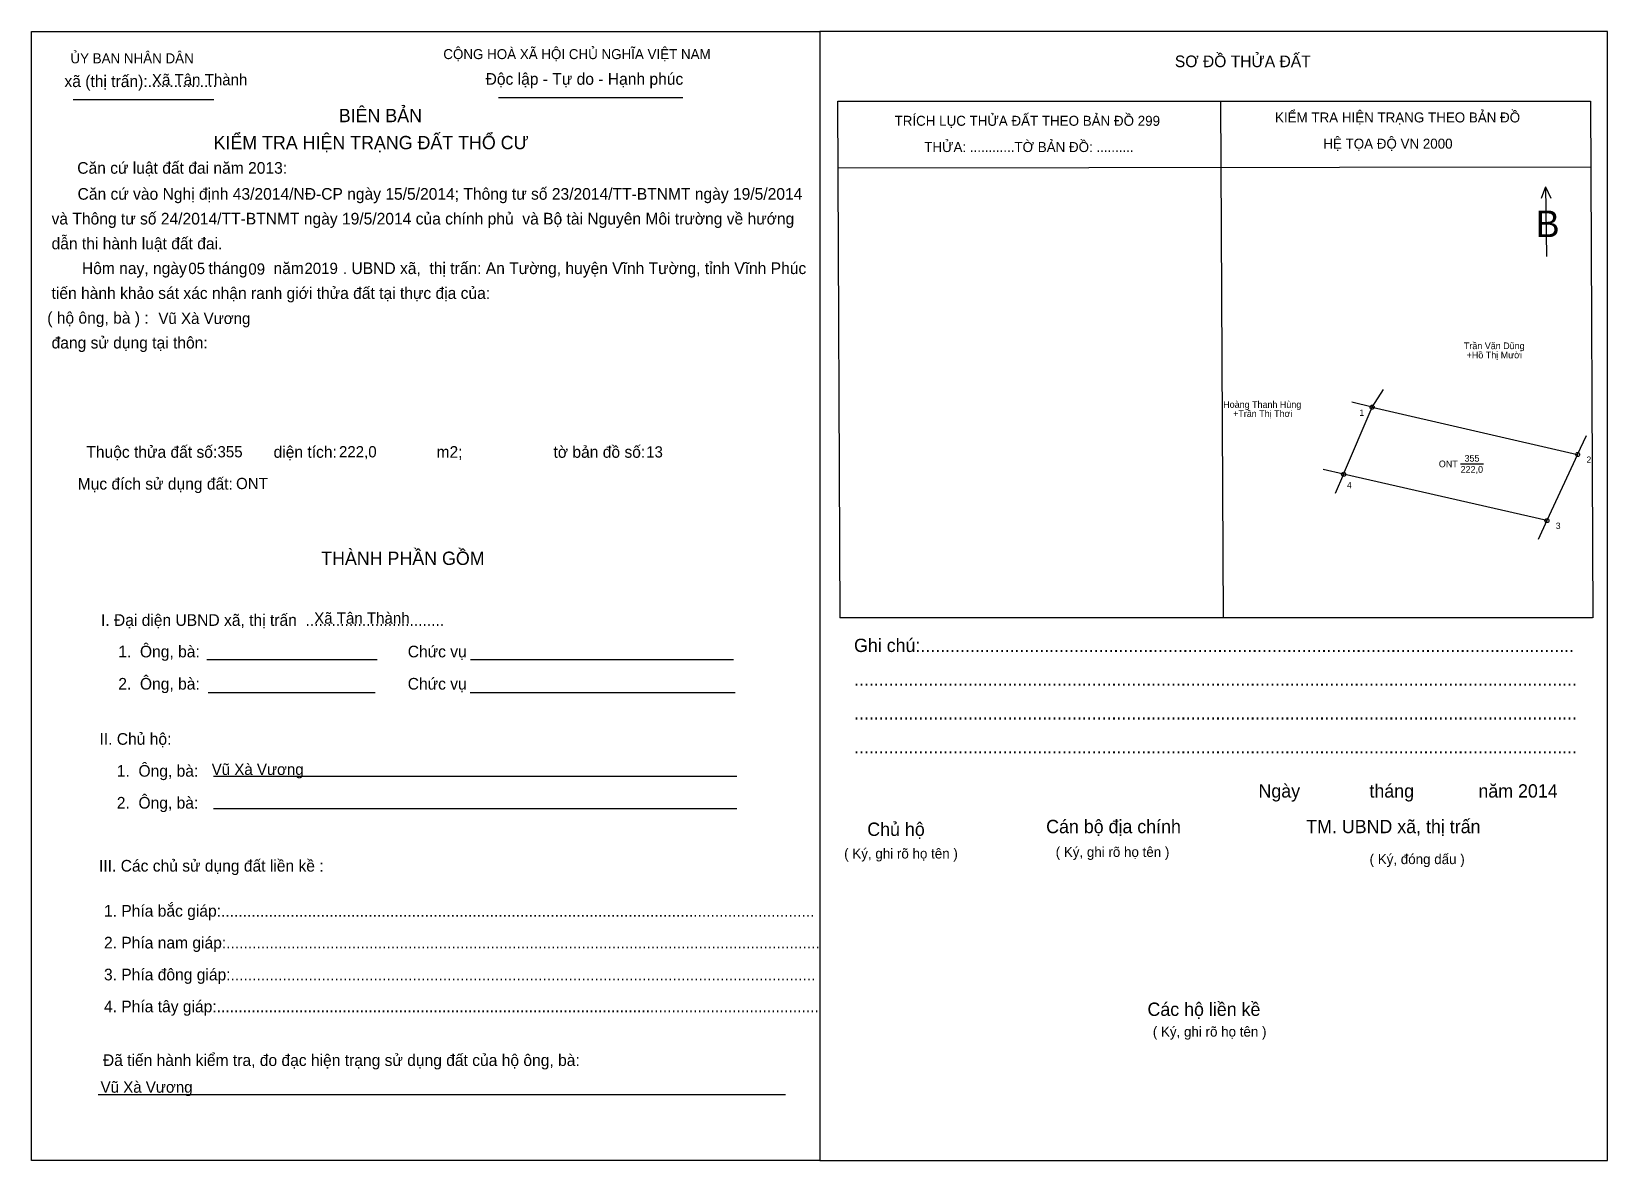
# Model space of a CAD drawing. Extents: x 540465 to 540657, y 1835176 to 1835314.
import ezdxf

# ---------------------------------------------------------------- set-up
doc = ezdxf.new("R2010")
doc.units = 0
for name, color, linetype in [('bbhtNoiDung', 7, 'Continuous'), ('bbhtTemplate', 7, 'Continuous'), ('CanhThua', 7, 'Continuous'), ('MocDinhThua', 7, 'Continuous'), ('NhanDiaChinhThua', 7, 'Continuous'), ('NhanTuCan', 7, 'Continuous'), ('RauThua', 7, 'Continuous'), ('SoHieuDinhThua', 7, 'Continuous')]:
    doc.layers.add(name, color=color, linetype=linetype)

msp = doc.modelspace()

# ---------------------------------------------------------------- linework, layer by layer
at = {"layer": 'bbhtTemplate'}
for p, q in [((540470.43, 1835305.29), (540487.54, 1835305.29)), ((540522.13, 1835305.52), (540544.57, 1835305.52)), ((540609.95, 1835305.06), (540610.27, 1835242.23)), ((540563.42, 1835296.98), (540654.94, 1835297.08)), ((540649.47, 1835294.66), (540648.92, 1835293.24)), ((540649.47, 1835294.66), (540650.11, 1835293.29)), ((540649.47, 1835294.66), (540649.56, 1835286.17)), ((540486.67, 1835237.17), (540507.39, 1835237.17)), ((540518.75, 1835237.17), (540550.73, 1835237.17)), ((540486.86, 1835233.15), (540507.16, 1835233.15)), ((540518.7, 1835233.15), (540550.92, 1835233.15)), ((540487.5, 1835222.98), (540551.14, 1835222.98)), ((540487.5, 1835219.06), (540551.14, 1835219.06)), ((540473.49, 1835184.29), (540557.03, 1835184.29))]:
    msp.add_line(p, q, dxfattribs=at)
for points in [[(540465.37, 1835176.26), (540465.37, 1835313.55), (540561.23, 1835313.55), (540561.23, 1835176.26)], [(540656.99, 1835176.26), (540656.99, 1835313.55), (540561.23, 1835313.55), (540561.23, 1835176.26)]]:
    msp.add_lwpolyline(points, close=True, dxfattribs=at)
for points in [[(540563.69, 1835242.23), (540563.42, 1835305.06), (540654.94, 1835305.06), (540655.22, 1835242.23)], [(540655.17, 1835242.23), (540563.64, 1835242.23)]]:
    msp.add_lwpolyline(points, dxfattribs=at)
at = {"layer": 'CanhThua'}
for p, q in [((540624.91, 1835259.71), (540628.38, 1835267.86)), ((540628.38, 1835267.86), (540653.36, 1835262.11)), ((540653.36, 1835262.11), (540649.63, 1835254.07)), ((540649.63, 1835254.07), (540624.91, 1835259.71))]:
    msp.add_line(p, q, dxfattribs=at)
at = {"layer": 'MocDinhThua'}
for centre in [(540628.38, 1835267.86), (540653.36, 1835262.11), (540624.91, 1835259.71), (540649.63, 1835254.07)]:
    msp.add_circle(centre, 0.25, dxfattribs=at)
at = {"layer": 'NhanDiaChinhThua'}
msp.add_line((540639.14, 1835260.97), (540641.93, 1835260.97), dxfattribs=at)
at = {"layer": 'RauThua'}
for p, q in [((540628.38, 1835267.86), (540629.74, 1835270.01)), ((540628.38, 1835267.86), (540625.91, 1835268.48)), ((540653.36, 1835262.11), (540654.43, 1835264.42)), ((540624.91, 1835259.71), (540622.43, 1835260.29)), ((540624.91, 1835259.71), (540623.9, 1835257.38)), ((540649.63, 1835254.07), (540648.56, 1835251.76))]:
    msp.add_line(p, q, dxfattribs=at)

# ---------------------------------------------------------------- texts
at = {"layer": 'bbhtNoiDung'}
for s, height, p in [('Xã Tân Thành', 1.3688, (540480.01, 1835307.01)), ('05', 1.369, (540484.43, 1835284.05)), ('09', 1.369, (540491.73, 1835283.98)), ('2019', 1.369, (540498.55, 1835284.06)), ('Vũ Xà Vương', 1.3688, (540480.8, 1835277.98)), ('355', 1.369, (540487.98, 1835261.76)), ('222,0', 1.369, (540502.75, 1835261.76)), ('13', 1.369, (540540.1, 1835261.74)), ('ONT', 1.369, (540490.24, 1835257.9)), ('Xã Tân Thành', 1.3688, (540499.74, 1835241.53)), ('Vũ Xà Vương', 1.3688, (540487.28, 1835223.14)), ('Vũ Xà Vương', 1.3688, (540473.77, 1835184.5))]:
    msp.add_text(s, height=height, dxfattribs=at).set_placement(p)
at = {"layer": 'bbhtTemplate'}
for s, height, p in [('ỦY BAN NHÂN DÂN', 1.2155, (540470.1, 1835309.68)), ('CỘNG HOÀ XÃ HỘI CHỦ NGHĨA VIỆT NAM', 1.2155, (540515.44, 1835310.19)), ('SƠ ĐỒ THỬA ĐẤT', 1.418, (540604.39, 1835309.21)), ('xã (thị trấn):................', 1.418, (540469.37, 1835306.79)), ('Độc lập - Tự do - Hạnh phúc', 1.418, (540520.58, 1835307.07)), ('BIÊN BẢN', 1.621, (540502.73, 1835302.52)), ('TRÍCH LỤC THỬA ĐẤT THEO BẢN ĐỒ 299', 1.2155, (540570.31, 1835302.08)), ('KIỂM TRA HIỆN TRẠNG THEO BẢN ĐỒ', 1.2155, (540616.57, 1835302.49)), ('KIỂM TRA HIỆN TRẠNG ĐẤT THỔ CƯ', 1.6207, (540487.5, 1835299.23)), ('        THỬA: ............TỜ BẢN ĐỒ: ..........', 1.2155, (540570.31, 1835298.89)), ('             HỆ TỌA ĐỘ VN 2000', 1.2155, (540616.57, 1835299.3)), ('Căn cứ luật đất đai năm 2013:', 1.418, (540470.93, 1835296.25)), ('       Căn cứ vào Nghị định 43/2014/NĐ-CP ngày 15/5/2014; Thông tư số 23/2014/TT-BTNMT ngày 19/5/2014', 1.41796, (540467.28, 1835293.09)), ('B', 3.24, (540648.28, 1835288.54)), (' và Thông tư số 24/2014/TT-BTNMT ngày 19/5/2014 của chính phủ  và Bộ tài Nguyên Môi trường về hướng', 1.418, (540467.28, 1835290.08)), (' dẫn thi hành luật đất đai.', 1.418, (540467.28, 1835287.06)), ('        Hôm nay, ngày     tháng      năm         . UBND xã,  thị trấn: An Tường, huyện Vĩnh Tường, tỉnh Vĩnh Phúc', 1.41796, (540467.28, 1835284.05)), (' tiến hành khảo sát xác nhận ranh giới thửa đất tại thực địa của:', 1.418, (540467.28, 1835281.03)), ('( hộ ông, bà ) :', 1.418, (540467.28, 1835278.02)), (' đang sử dụng tại thôn:', 1.418, (540467.28, 1835275)), ('  Thuộc thửa đất số:             diện tích:                       m2;                     tờ bản đồ số:', 1.41796, (540470.98, 1835261.71)), ('Mục đích sử dụng đất:', 1.418, (540470.98, 1835257.84)), ('THÀNH PHẦN GỒM', 1.6207, (540500.59, 1835248.68)), ('I. Đại diện UBND xã, thị trấn  ................................', 1.418, (540473.81, 1835241.27)), ('    1.  Ông, bà:                                                Chức vụ', 1.418, (540473.81, 1835237.44)), ('Ghi chú:....................................................................................................................................', 1.6207, (540565.38, 1835238.09)), ('    2.  Ông, bà:                                                Chức vụ', 1.418, (540473.81, 1835233.52)), ('..................................................................................................................................................', 1.6207, (540565.38, 1835233.99)), ('..................................................................................................................................................', 1.6207, (540565.38, 1835229.88)), ('II. Chủ hộ:', 1.418, (540473.63, 1835226.81)), ('    1.  Ông, bà:', 1.418, (540473.63, 1835222.93)), ('..................................................................................................................................................', 1.6207, (540565.38, 1835225.77)), ('    2.  Ông, bà:', 1.418, (540473.63, 1835219.05)), ('Ngày              tháng             năm 2014', 1.6207, (540614.56, 1835220.39)), ('Chủ hộ', 1.621, (540566.99, 1835215.73)), ('Cán bộ địa chính', 1.6207, (540588.74, 1835216.06)), ('TM. UBND xã, thị trấn', 1.6207, (540620.36, 1835216.06)), ('( Ký, ghi rõ họ tên )', 1.2155, (540564.18, 1835212.98)), ('( Ký, ghi rõ họ tên )', 1.2155, (540589.9, 1835213.17)), ('( Ký, đóng dấu )', 1.2155, (540628.07, 1835212.3)), ('III. Các chủ sử dụng đất liền kề :', 1.418, (540473.58, 1835211.39)), ('    1. Phía bắc giáp:.........................................................................................................................................', 1.41796, (540472.07, 1835205.91)), ('    2. Phía nam giáp:.........................................................................................................................................', 1.41796, (540472.07, 1835202.04)), ('    3. Phía đông giáp:.......................................................................................................................................', 1.41796, (540472.07, 1835198.16)), ('    4. Phía tây giáp:...........................................................................................................................................', 1.41796, (540472.07, 1835194.28)), ('Các hộ liền kề', 1.6207, (540601.06, 1835193.84)), ('( Ký, ghi rõ họ tên )', 1.2155, (540601.71, 1835191.32)), ('    Đã tiến hành kiểm tra, đo đạc hiện trạng sử dụng đất của hộ ông, bà:', 1.418, (540471.94, 1835187.75))]:
    msp.add_text(s, height=height, dxfattribs=at).set_placement(p)
at = {"layer": 'NhanDiaChinhThua'}
for s, p in [('ONT', (540636.49, 1835260.56)), ('355', (540639.61, 1835261.24)), ('222,0', (540639.14, 1835259.89))]:
    msp.add_text(s, height=0.814, dxfattribs=at).set_placement(p)
at = {"layer": 'NhanTuCan'}
for s, p in [('Trần Văn Dũng', (540639.54, 1835274.92)), ('+Hồ Thị Mười', (540639.87, 1835273.8)), ('Hoàng Thanh Hùng', (540610.27, 1835267.78)), ('+Trần Thị Thơi', (540611.47, 1835266.67))]:
    msp.add_text(s, height=0.8135, dxfattribs=at).set_placement(p)
at = {"layer": 'SoHieuDinhThua'}
for s, p in [('1', (540626.83, 1835266.81)), ('2', (540654.45, 1835261.1)), ('4', (540625.32, 1835257.99)), ('3', (540650.72, 1835253.06))]:
    msp.add_text(s, height=0.763, dxfattribs=at).set_placement(p)

doc.saveas('drawing.dxf')
